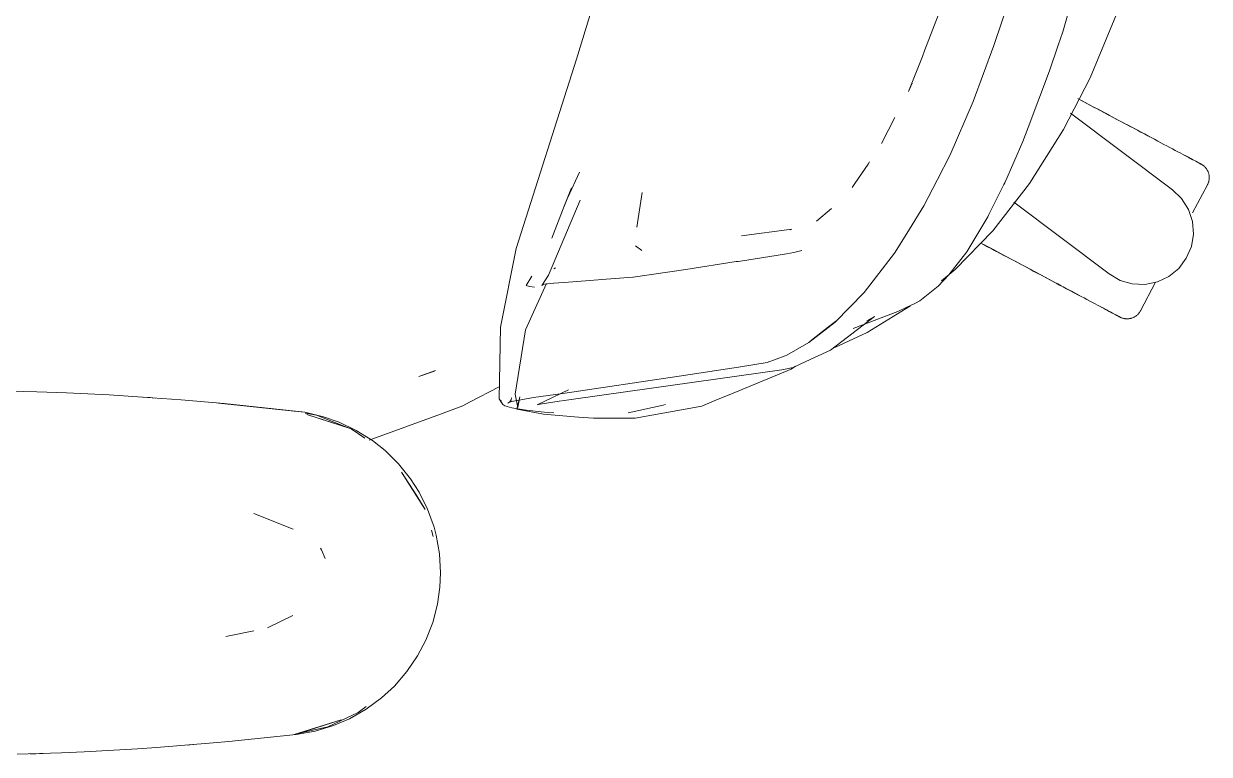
# Model space of a CAD drawing. Header units: millimetres. Extents: x 155927 to 295199, y -4084 to 97293.
# Drawn here: x 218285.8 to 218600.9, y 10098.9 to 10293 of the extents above; entities that cross this region are included whole.
import ezdxf

# ---------------------------------------------------------------- set-up
doc = ezdxf.new("R2010")
doc.units = ezdxf.units.MM
doc.header["$MEASUREMENT"] = 0
doc.layers.add('G-IMPT', color=8, linetype='CONTINUOUS', lineweight=9)
doc.layers.add('I-FURN', color=8, linetype='CONTINUOUS', lineweight=9)

msp = doc.modelspace()

# ---------------------------------------------------------------- linework, layer by layer
at = {"layer": 'G-IMPT'}
for p, q in [((218561.91, 10290.91), (218570.85, 10321.74)), ((218441.89, 10313.55), (218432.71, 10283.58)), ((218532.01, 10303.52), (218525.3, 10286.07)), ((218543.6, 10287.26), (218548.61, 10302.18)), ((218576.7, 10296.66), (218569.18, 10278.69)), ((218561.91, 10290.91), (218560.71, 10287.31)), ((218543.6, 10287.26), (218538.14, 10272.38)), ((218558.37, 10280.49), (218560.71, 10287.31)), ((218432.71, 10283.58), (218416.72, 10233.33)), ((218524.64, 10284.34), (218520.91, 10275.02)), ((218525.3, 10286.07), (218524.64, 10284.34)), ((218558.37, 10280.49), (218552.77, 10265.41)), ((218520.91, 10275.02), (218521.91, 10277.26)), ((218569.18, 10278.69), (218562.09, 10264.91)), ((218538.14, 10272.38), (218531.97, 10258.16)), ((218513.74, 10261.18), (218517.28, 10268.15)), ((218551.29, 10261.73), (218552.77, 10265.41)), ((218562.09, 10264.91), (218553.12, 10250.62)), ((218546.52, 10250.77), (218551.29, 10261.73)), ((218528.58, 10251.43), (218531.97, 10258.16)), ((218506.71, 10250.58), (218510.21, 10255.71)), ((218510.21, 10255.71), (218510.6, 10256.29)), ((218430.42, 10246.9), (218433.47, 10253.61)), ((218429.39, 10244.31), (218431.42, 10249.43)), ((218431.42, 10249.42), (218429.39, 10244.31)), ((218429.4, 10244.52), (218431.42, 10249.42)), ((218506.71, 10250.58), (218505.96, 10249.47)), ((218528.58, 10251.43), (218525.01, 10244.64)), ((218542.3, 10242.32), (218546.3, 10250.33)), ((218553.12, 10250.62), (218543.31, 10238.02)), ((218546.52, 10250.77), (218546.3, 10250.33)), ((218425.26, 10226.18), (218433.7, 10246.16)), ((218448.75, 10238.99), (218450.15, 10248.15)), ((218429.4, 10244.52), (218426.15, 10236.05)), ((218500.44, 10243.94), (218496.53, 10240.6)), ((218521.24, 10238.41), (218525.01, 10244.64)), ((218542.3, 10242.32), (218541.99, 10241.72)), ((218448.75, 10238.99), (218448.8, 10239.34)), ((218541.99, 10241.72), (218537.26, 10233.72)), ((218476.59, 10236.66), (218489.94, 10238.44)), ((218489.94, 10238.44), (218489.47, 10238.3)), ((218521.24, 10238.41), (218517.36, 10232.31)), ((218533.35, 10227.72), (218543.31, 10238.02)), ((218412.53, 10212.38), (218416.72, 10233.33)), ((218448.4, 10234.04), (218450.04, 10232.76)), ((218536.4, 10232.43), (218537.26, 10233.72)), ((218461.81, 10227.69), (218475.17, 10229.81)), ((218475.17, 10229.81), (218475.68, 10229.89)), ((218476.29, 10229.98), (218475.68, 10229.89)), ((218476.29, 10229.98), (218488.01, 10231.79)), ((218488.01, 10231.79), (218488.48, 10231.86)), ((218490.46, 10232.28), (218488.48, 10231.86)), ((218492.63, 10232.74), (218490.46, 10232.28)), ((218509.17, 10221.62), (218517.19, 10232.06)), ((218517.36, 10232.31), (218517.19, 10232.06)), ((218531.68, 10226.3), (218536.4, 10232.43)), ((218426.71, 10227.9), (218427.15, 10228.17)), ((218461.81, 10227.69), (218447.74, 10225.66)), ((218533.35, 10227.72), (218529.68, 10224.72)), ((218419.16, 10211.68), (218424.77, 10224.03)), ((218419.3, 10223.51), (218420.89, 10225.97)), ((218419.3, 10223.51), (218419.36, 10223.49)), ((218420.89, 10225.97), (218419.36, 10223.49)), ((218419.36, 10223.49), (218420.85, 10225.96)), ((218420.23, 10223.21), (218419.36, 10223.49)), ((218423.5, 10223.51), (218425.26, 10226.18)), ((218424.22, 10223.8), (218423.5, 10223.51)), ((218424.22, 10223.8), (218424.24, 10223.8)), ((218426.62, 10224.1), (218424.24, 10223.8)), ((218426.62, 10224.1), (218426.7, 10224.1)), ((218430.57, 10224.4), (218426.7, 10224.1)), ((218438.43, 10224.96), (218430.57, 10224.4)), ((218439.42, 10225.03), (218438.43, 10224.96)), ((218447.66, 10225.65), (218439.42, 10225.03)), ((218447.66, 10225.65), (218447.74, 10225.66)), ((218528.79, 10223.28), (218531.68, 10226.3)), ((218421.59, 10223.04), (218420.23, 10223.21)), ((218509.17, 10221.62), (218501.43, 10213.72)), ((218523.92, 10219.42), (218528.79, 10223.28)), ((218509.98, 10210.99), (218521.43, 10218.11)), ((218520.35, 10217.63), (218518.12, 10216.56)), ((218522.79, 10218.8), (218520.35, 10217.63)), ((218523.92, 10219.42), (218522.79, 10218.8)), ((218501.64, 10214.03), (218494.69, 10208.63)), ((218501.64, 10214.03), (218498.07, 10211.22)), ((218511.87, 10215.28), (218500.17, 10206.34)), ((218506.22, 10212.05), (218518.12, 10216.56)), ((218511.87, 10215.28), (218509.84, 10214.12)), ((218412.53, 10212.38), (218412.14, 10193.39)), ((218419.16, 10211.68), (218416.44, 10194.63)), ((218494.47, 10208.3), (218501.43, 10213.72)), ((218494.69, 10208.63), (218498.07, 10211.22)), ((218501.35, 10207.01), (218509.98, 10210.99)), ((218494.47, 10208.3), (218488.63, 10205.01)), ((218483.42, 10203.05), (218488.21, 10204.8)), ((218488.63, 10205.01), (218488.21, 10204.8)), ((218493.65, 10203.3), (218500.17, 10206.34)), ((218459.98, 10199.35), (218475.75, 10201.75)), ((218483.42, 10203.05), (218475.75, 10201.75)), ((218487.29, 10201.09), (218490.28, 10201.73)), ((218490.89, 10202.02), (218489.72, 10201.25)), ((218493.65, 10203.3), (218490.28, 10201.73)), ((218395.27, 10200.92), (218390.8, 10199.29)), ((218390.8, 10199.29), (218394.68, 10200.66)), ((218395.27, 10200.92), (218394.68, 10200.66)), ((218429.11, 10194.8), (218459.98, 10199.35)), ((218440.07, 10194.41), (218487.29, 10201.09)), ((218489.72, 10201.25), (218473.27, 10194.45)), ((218277.04, 10195.54), (218289.35, 10195.25)), ((218297.23, 10194.95), (218289.35, 10195.25)), ((218412.21, 10196.58), (218404.3, 10192.44)), ((218422.23, 10191.78), (218430.63, 10195.77)), ((218297.23, 10194.95), (218308.54, 10194.41)), ((218317.41, 10193.85), (218308.54, 10194.41)), ((218317.41, 10193.85), (218327.69, 10193.12)), ((218319.45, 10193.72), (218317.55, 10193.81)), ((218319.45, 10193.72), (218320.87, 10193.58)), ((218339.09, 10192.14), (218327.69, 10193.12)), ((218360.53, 10189.79), (218337.57, 10192.24)), ((218337.57, 10192.24), (218357.71, 10190.12)), ((218360.53, 10189.79), (218339.09, 10192.14)), ((218404.3, 10192.44), (218402.54, 10191.52)), ((218412.14, 10193.39), (218412.75, 10192.36)), ((218412.62, 10192.98), (218412.75, 10192.36)), ((218412.62, 10192.98), (218412.73, 10192.43)), ((218412.75, 10192.36), (218412.73, 10192.43)), ((218413.12, 10191.86), (218412.75, 10192.36)), ((218413.66, 10191.54), (218413.12, 10191.86)), ((218415.61, 10192.75), (218414.51, 10192.19)), ((218415.01, 10192.58), (218414.51, 10192.19)), ((218414.99, 10192.58), (218421.26, 10193.69)), ((218415.61, 10192.75), (218414.99, 10192.58)), ((218415.01, 10192.58), (218415.33, 10193.12)), ((218415.41, 10193.62), (218415.33, 10193.12)), ((218417.13, 10191.05), (218416.44, 10194.63)), ((218417.62, 10193.92), (218416.89, 10190.64)), ((218417.62, 10193.92), (218417.13, 10191.05)), ((218421.26, 10193.69), (218429.11, 10194.8)), ((218422.23, 10191.78), (218423.09, 10191.92)), ((218428.11, 10192.76), (218423.09, 10191.92)), ((218428.11, 10192.76), (218429.41, 10192.97)), ((218440.07, 10194.41), (218429.41, 10192.97)), ((218466.05, 10191.46), (218469.91, 10193.06)), ((218473.27, 10194.45), (218469.91, 10193.06)), ((218360.53, 10189.79), (218357.71, 10190.12)), ((218360.53, 10189.79), (218365.49, 10188.63)), ((218360.6, 10189.57), (218363.66, 10188.99)), ((218372.88, 10185.39), (218361.03, 10189.2)), ((218370.17, 10186.29), (218361.03, 10189.2)), ((218363.66, 10188.99), (218371.84, 10185.79)), ((218377.63, 10182.38), (218396.57, 10189.33)), ((218396.57, 10189.33), (218402.54, 10191.52)), ((218413.66, 10191.54), (218415.52, 10190.99)), ((218418.8, 10190.46), (218415.52, 10190.99)), ((218419.21, 10190.2), (218416.89, 10190.64)), ((218418.8, 10190.46), (218419.42, 10190.38)), ((218423.46, 10189.39), (218419.21, 10190.2)), ((218419.42, 10190.38), (218424.1, 10189.86)), ((218423.93, 10189.34), (218423.46, 10189.39)), ((218423.93, 10189.34), (218433.26, 10188.54)), ((218424.1, 10189.86), (218426.69, 10189.65)), ((218446.49, 10189.64), (218455.79, 10191.68)), ((218448.35, 10188.23), (218466.05, 10191.46)), ((218455.79, 10191.68), (218456.37, 10191.83)), ((218369.62, 10187.18), (218365.49, 10188.63)), ((218374.2, 10184.99), (218369.62, 10187.18)), ((218372.88, 10185.39), (218370.17, 10186.29)), ((218372.17, 10185.66), (218372.88, 10185.39)), ((218433.26, 10188.54), (218437.21, 10188.2)), ((218441.38, 10188.2), (218437.21, 10188.2)), ((218448.35, 10188.23), (218441.38, 10188.2)), ((218372.88, 10185.39), (218376.46, 10182.96)), ((218374.2, 10184.99), (218378.53, 10182.26)), ((218381.84, 10179.64), (218378.53, 10182.26)), ((218385.44, 10176.09), (218381.84, 10179.64)), ((218385.44, 10176.09), (218388.63, 10172.12)), ((218392.49, 10163.96), (218386.17, 10173.91)), ((218390.33, 10167.64), (218386.17, 10173.91)), ((218390.9, 10168.57), (218388.63, 10172.12)), ((218392.49, 10163.96), (218390.33, 10167.64)), ((218393.14, 10164.06), (218390.9, 10168.57)), ((218393.14, 10164.06), (218394.85, 10159.29)), ((218347.01, 10162.89), (218357.43, 10158.74)), ((218394.15, 10158.51), (218394.67, 10156.82)), ((218395.41, 10157.16), (218394.85, 10159.29)), ((218396.29, 10152.21), (218395.41, 10157.16)), ((218364.96, 10153.22), (218364.66, 10153.67)), ((218365.97, 10150.99), (218364.96, 10153.22)), ((218396.59, 10147.17), (218396.29, 10152.21)), ((218396.59, 10147.17), (218396.42, 10143.32)), ((218395.77, 10138.81), (218396.42, 10143.32)), ((218395.77, 10138.81), (218394.51, 10133.94)), ((218357.34, 10135.79), (218350.56, 10132.52)), ((218392.67, 10129.23), (218394.51, 10133.94)), ((218339.51, 10130.19), (218346.94, 10131.76)), ((218390.48, 10125.07), (218392.67, 10129.23)), ((218390.48, 10125.07), (218387.65, 10120.9)), ((218387.65, 10120.9), (218384.33, 10117.06)), ((218380.89, 10113.9), (218384.33, 10117.06)), ((218380.89, 10113.9), (218376.81, 10110.9)), ((218366.68, 10106.26), (218374.74, 10110)), ((218372.37, 10108.39), (218376.81, 10110.9)), ((218376.85, 10111.59), (218374.74, 10110)), ((218357.71, 10104.22), (218370.17, 10108.05)), ((218370.17, 10108.05), (218361.03, 10105.13)), ((218372.37, 10108.39), (218368.13, 10106.58)), ((218340.3, 10102.31), (218358.22, 10104.22)), ((218357.71, 10104.22), (218361.03, 10105.13)), ((218358.22, 10104.22), (218363.27, 10105.11)), ((218366.68, 10106.26), (218358.28, 10104.35)), ((218368.13, 10106.58), (218363.27, 10105.11)), ((218321.11, 10100.72), (218316.02, 10100.39)), ((218321.11, 10100.72), (218336.17, 10101.97)), ((218329.29, 10101.37), (218330.97, 10101.54)), ((218336.17, 10101.97), (218340.3, 10102.31)), ((218295.86, 10099.33), (218284.1, 10098.94)), ((218289.04, 10099.08), (218287.54, 10099.06)), ((218290.97, 10099.19), (218289.04, 10099.08)), ((218295.86, 10099.33), (218301.88, 10099.58)), ((218316.02, 10100.39), (218301.88, 10099.58))]:
    msp.add_line(p, q, dxfattribs=at)
at = {"layer": 'I-FURN'}
for p, q in [((218566.91, 10272.63), (218565.95, 10273.14)), ((218566.39, 10272.9), (218567.36, 10272.39)), ((218567.88, 10272.11), (218566.91, 10272.63)), ((218567.36, 10272.39), (218568.34, 10271.87)), ((218568.87, 10271.59), (218567.88, 10272.11)), ((218568.34, 10271.87), (218569.32, 10271.34)), ((218569.86, 10271.06), (218568.87, 10271.59)), ((218569.32, 10271.34), (218570.32, 10270.81)), ((218570.86, 10270.53), (218569.86, 10271.06)), ((218570.32, 10270.81), (218571.32, 10270.28)), ((218564.02, 10269.28), (218591.08, 10248.89)), ((218571.86, 10270), (218570.86, 10270.53)), ((218571.32, 10270.28), (218572.32, 10269.75)), ((218572.86, 10269.46), (218571.86, 10270)), ((218572.32, 10269.75), (218573.32, 10269.22)), ((218573.87, 10268.93), (218572.86, 10269.46)), ((218573.32, 10269.22), (218574.33, 10268.68)), ((218574.87, 10268.39), (218573.87, 10268.93)), ((218574.33, 10268.68), (218575.33, 10268.15)), ((218575.87, 10267.86), (218574.87, 10268.39)), ((218575.33, 10268.15), (218576.33, 10267.61)), ((218576.87, 10267.33), (218575.87, 10267.86)), ((218576.33, 10267.61), (218577.33, 10267.08)), ((218577.87, 10266.8), (218576.87, 10267.33)), ((218577.33, 10267.08), (218578.32, 10266.56)), ((218578.85, 10266.27), (218577.87, 10266.8)), ((218578.32, 10266.56), (218579.31, 10266.03)), ((218579.83, 10265.75), (218578.85, 10266.27)), ((218579.31, 10266.03), (218580.28, 10265.52)), ((218580.8, 10265.24), (218579.83, 10265.75)), ((218580.28, 10265.52), (218581.24, 10265)), ((218581.76, 10264.73), (218580.8, 10265.24)), ((218581.24, 10265), (218582.2, 10264.5)), ((218582.7, 10264.23), (218581.76, 10264.73)), ((218582.2, 10264.5), (218583.13, 10264)), ((218583.63, 10263.73), (218582.7, 10264.23)), ((218583.13, 10264), (218584.06, 10263.51)), ((218584.55, 10263.25), (218583.63, 10263.73)), ((218584.06, 10263.51), (218584.96, 10263.03)), ((218585.44, 10262.77), (218584.55, 10263.25)), ((218586.32, 10262.31), (218585.44, 10262.77)), ((218587.18, 10261.85), (218586.32, 10262.31)), ((218588.01, 10261.41), (218587.18, 10261.85)), ((218588.82, 10260.97), (218588.01, 10261.41)), ((218589.61, 10260.56), (218588.82, 10260.97)), ((218590.37, 10260.15), (218589.61, 10260.56)), ((218591.11, 10259.76), (218590.37, 10260.15)), ((218591.82, 10259.38), (218591.11, 10259.76)), ((218592.49, 10259.02), (218591.82, 10259.38)), ((218593.14, 10258.68), (218592.49, 10259.02)), ((218593.76, 10258.35), (218593.14, 10258.68)), ((218594.34, 10258.04), (218593.76, 10258.35)), ((218594.03, 10258.21), (218594.6, 10257.9)), ((218594.89, 10257.75), (218594.34, 10258.04)), ((218594.6, 10257.9), (218595.13, 10257.62)), ((218595.41, 10257.47), (218594.89, 10257.75)), ((218595.13, 10257.62), (218595.64, 10257.35)), ((218595.89, 10257.22), (218595.41, 10257.47)), ((218595.64, 10257.35), (218596.1, 10257.1)), ((218596.34, 10256.98), (218595.89, 10257.22)), ((218596.1, 10257.1), (218596.53, 10256.88)), ((218596.75, 10256.76), (218596.34, 10256.98)), ((218596.53, 10256.88), (218596.92, 10256.67)), ((218597.12, 10256.56), (218596.75, 10256.76)), ((218596.92, 10256.67), (218597.28, 10256.48)), ((218597.46, 10256.38), (218597.12, 10256.56)), ((218597.28, 10256.48), (218597.6, 10256.31)), ((218597.75, 10256.23), (218597.46, 10256.38)), ((218597.6, 10256.31), (218597.88, 10256.16)), ((218598.01, 10256.09), (218597.75, 10256.23)), ((218597.88, 10256.16), (218598.12, 10256.03)), ((218598.23, 10255.97), (218598.01, 10256.09)), ((218598.12, 10256.03), (218598.32, 10255.93)), ((218598.41, 10255.88), (218598.23, 10255.97)), ((218598.32, 10255.93), (218598.48, 10255.84)), ((218598.55, 10255.8), (218598.41, 10255.88)), ((218598.48, 10255.84), (218598.6, 10255.77)), ((218598.65, 10255.75), (218598.55, 10255.8)), ((218598.6, 10255.77), (218598.68, 10255.73)), ((218598.71, 10255.72), (218598.65, 10255.75)), ((218598.68, 10255.73), (218598.73, 10255.71)), ((218598.73, 10255.71), (218598.71, 10255.72)), ((218598.73, 10255.71), (218598.87, 10255.63)), ((218598.73, 10255.71), (218598.73, 10255.71)), ((218598.87, 10255.63), (218599.01, 10255.54)), ((218599.01, 10255.54), (218599.14, 10255.45)), ((218599.14, 10255.45), (218599.27, 10255.36)), ((218599.27, 10255.36), (218599.4, 10255.26)), ((218599.4, 10255.26), (218599.52, 10255.15)), ((218599.52, 10255.15), (218599.64, 10255.04)), ((218599.64, 10255.04), (218599.76, 10254.93)), ((218599.76, 10254.93), (218599.86, 10254.81)), ((218599.86, 10254.81), (218599.97, 10254.69)), ((218599.97, 10254.69), (218600.07, 10254.56)), ((218600.07, 10254.56), (218600.16, 10254.43)), ((218600.16, 10254.43), (218600.25, 10254.3)), ((218600.25, 10254.3), (218600.33, 10254.16)), ((218600.33, 10254.16), (218600.41, 10254.02)), ((218600.41, 10254.02), (218600.48, 10253.87)), ((218600.48, 10253.87), (218600.55, 10253.72)), ((218600.55, 10253.72), (218600.61, 10253.57)), ((218600.61, 10253.57), (218600.66, 10253.42)), ((218600.66, 10253.42), (218600.71, 10253.27)), ((218600.71, 10253.27), (218600.75, 10253.11)), ((218600.75, 10253.11), (218600.79, 10252.96)), ((218600.79, 10252.96), (218600.82, 10252.8)), ((218600.82, 10252.8), (218600.84, 10252.64)), ((218600.84, 10252.64), (218600.86, 10252.48)), ((218600.86, 10251.83), (218600.84, 10251.67)), ((218600.86, 10252.48), (218600.87, 10252.32)), ((218600.87, 10251.99), (218600.86, 10251.83)), ((218600.87, 10252.32), (218600.87, 10252.16)), ((218600.87, 10252.16), (218600.87, 10251.99)), ((218591.08, 10248.89), (218593.51, 10246.55)), ((218596.42, 10242.78), (218600.4, 10250.26)), ((218600.42, 10250.29), (218600.4, 10250.26)), ((218600.49, 10250.44), (218600.42, 10250.29)), ((218600.56, 10250.59), (218600.49, 10250.44)), ((218600.61, 10250.74), (218600.56, 10250.59)), ((218600.67, 10250.89), (218600.61, 10250.74)), ((218600.72, 10251.04), (218600.67, 10250.89)), ((218600.76, 10251.2), (218600.72, 10251.04)), ((218600.79, 10251.35), (218600.76, 10251.2)), ((218600.82, 10251.51), (218600.79, 10251.35)), ((218600.84, 10251.67), (218600.82, 10251.51)), ((218574.24, 10226.54), (218548.93, 10245.61)), ((218593.51, 10246.55), (218595.31, 10243.69)), ((218595.31, 10243.69), (218596.38, 10240.49)), ((218596.38, 10240.49), (218596.64, 10237.13)), ((218596.64, 10237.13), (218596.1, 10233.8)), ((218540.15, 10234.76), (218541.05, 10234.28)), ((218541.54, 10234.02), (218540.63, 10234.5)), ((218541.05, 10234.28), (218541.96, 10233.79)), ((218542.46, 10233.53), (218541.54, 10234.02)), ((218541.96, 10233.79), (218542.89, 10233.3)), ((218543.4, 10233.03), (218542.46, 10233.53)), ((218542.89, 10233.3), (218543.83, 10232.8)), ((218544.35, 10232.52), (218543.4, 10233.03)), ((218543.83, 10232.8), (218544.79, 10232.29)), ((218596.1, 10233.8), (218594.77, 10230.7)), ((218545.31, 10232.01), (218544.35, 10232.52)), ((218544.79, 10232.29), (218545.76, 10231.77)), ((218546.29, 10231.49), (218545.31, 10232.01)), ((218545.76, 10231.77), (218546.74, 10231.25)), ((218547.27, 10230.97), (218546.29, 10231.49)), ((218546.74, 10231.25), (218547.73, 10230.73)), ((218548.26, 10230.44), (218547.27, 10230.97)), ((218547.73, 10230.73), (218548.72, 10230.2)), ((218549.26, 10229.91), (218548.26, 10230.44)), ((218548.72, 10230.2), (218549.72, 10229.67)), ((218550.26, 10229.38), (218549.26, 10229.91)), ((218549.72, 10229.67), (218550.72, 10229.13)), ((218594.77, 10230.7), (218592.74, 10228)), ((218551.27, 10228.85), (218550.26, 10229.38)), ((218550.72, 10229.13), (218551.73, 10228.6)), ((218552.27, 10228.31), (218551.27, 10228.85)), ((218551.73, 10228.6), (218552.73, 10228.07)), ((218553.28, 10227.78), (218552.27, 10228.31)), ((218552.73, 10228.07), (218553.74, 10227.53)), ((218554.28, 10227.24), (218553.28, 10227.78)), ((218553.74, 10227.53), (218554.74, 10227)), ((218555.28, 10226.71), (218554.28, 10227.24)), ((218554.74, 10227), (218555.74, 10226.47)), ((218556.27, 10226.18), (218555.28, 10226.71)), ((218577.16, 10224.84), (218574.24, 10226.54)), ((218592.74, 10228), (218590.13, 10225.87)), ((218555.74, 10226.47), (218556.73, 10225.94)), ((218557.26, 10225.66), (218556.27, 10226.18)), ((218556.73, 10225.94), (218557.71, 10225.42)), ((218558.24, 10225.14), (218557.26, 10225.66)), ((218557.71, 10225.42), (218558.68, 10224.9)), ((218559.21, 10224.62), (218558.24, 10225.14)), ((218558.68, 10224.9), (218559.65, 10224.39)), ((218560.16, 10224.11), (218559.21, 10224.62)), ((218559.65, 10224.39), (218560.6, 10223.88)), ((218561.11, 10223.61), (218560.16, 10224.11)), ((218560.6, 10223.88), (218561.54, 10223.38)), ((218562.04, 10223.12), (218561.11, 10223.61)), ((218561.54, 10223.38), (218562.46, 10222.89)), ((218580.4, 10223.9), (218577.16, 10224.84)), ((218583.77, 10223.76), (218580.4, 10223.9)), ((218582.59, 10216.76), (218586.62, 10224.34)), ((218587.08, 10224.43), (218583.77, 10223.76)), ((218590.13, 10225.87), (218587.08, 10224.43)), ((218562.95, 10222.63), (218562.04, 10223.12)), ((218562.46, 10222.89), (218563.37, 10222.41)), ((218563.85, 10222.16), (218562.95, 10222.63)), ((218563.37, 10222.41), (218564.25, 10221.94)), ((218564.72, 10221.69), (218563.85, 10222.16)), ((218564.25, 10221.94), (218565.12, 10221.48)), ((218565.58, 10221.23), (218564.72, 10221.69)), ((218565.12, 10221.48), (218565.97, 10221.03)), ((218566.42, 10220.79), (218565.58, 10221.23)), ((218565.97, 10221.03), (218566.79, 10220.59)), ((218566.79, 10220.59), (218567.59, 10220.16)), ((218567.59, 10220.16), (218568.37, 10219.75)), ((218568.37, 10219.75), (218569.12, 10219.35)), ((218569.12, 10219.35), (218569.84, 10218.97)), ((218569.84, 10218.97), (218570.54, 10218.6)), ((218570.54, 10218.6), (218571.2, 10218.25)), ((218571.2, 10218.25), (218571.83, 10217.91)), ((218571.83, 10217.91), (218572.43, 10217.59)), ((218572.75, 10217.42), (218572.16, 10217.74)), ((218572.43, 10217.59), (218573, 10217.29)), ((218573.3, 10217.13), (218572.75, 10217.42)), ((218573, 10217.29), (218573.54, 10217)), ((218573.81, 10216.86), (218573.3, 10217.13)), ((218573.54, 10217), (218574.04, 10216.74)), ((218574.3, 10216.6), (218573.81, 10216.86)), ((218574.04, 10216.74), (218574.51, 10216.49)), ((218574.74, 10216.36), (218574.3, 10216.6)), ((218574.51, 10216.49), (218574.94, 10216.26)), ((218575.15, 10216.15), (218574.74, 10216.36)), ((218574.94, 10216.26), (218575.33, 10216.05)), ((218575.53, 10215.95), (218575.15, 10216.15)), ((218575.33, 10216.05), (218575.68, 10215.86)), ((218575.86, 10215.77), (218575.53, 10215.95)), ((218575.68, 10215.86), (218576, 10215.69)), ((218576.16, 10215.61), (218575.86, 10215.77)), ((218576, 10215.69), (218576.28, 10215.54)), ((218576.42, 10215.47), (218576.16, 10215.61)), ((218576.28, 10215.54), (218576.52, 10215.42)), ((218576.64, 10215.36), (218576.42, 10215.47)), ((218576.52, 10215.42), (218576.72, 10215.31)), ((218576.82, 10215.26), (218576.64, 10215.36)), ((218576.72, 10215.31), (218576.88, 10215.22)), ((218576.96, 10215.19), (218576.82, 10215.26)), ((218576.88, 10215.22), (218577.01, 10215.16)), ((218577.06, 10215.13), (218576.96, 10215.19)), ((218577.01, 10215.16), (218577.09, 10215.12)), ((218577.12, 10215.1), (218577.06, 10215.13)), ((218577.09, 10215.12), (218577.13, 10215.09)), ((218577.14, 10215.09), (218577.12, 10215.1)), ((218577.13, 10215.09), (218577.14, 10215.09)), ((218577.17, 10215.07), (218577.14, 10215.09)), ((218577.32, 10215), (218577.17, 10215.07)), ((218577.47, 10214.93), (218577.32, 10215)), ((218577.62, 10214.87), (218577.47, 10214.93)), ((218577.77, 10214.82), (218577.62, 10214.87)), ((218577.92, 10214.77), (218577.77, 10214.82)), ((218578.08, 10214.73), (218577.92, 10214.77)), ((218578.24, 10214.7), (218578.08, 10214.73)), ((218578.39, 10214.67), (218578.24, 10214.7)), ((218578.55, 10214.65), (218578.39, 10214.67)), ((218578.71, 10214.63), (218578.55, 10214.65)), ((218578.88, 10214.62), (218578.71, 10214.63)), ((218579.04, 10214.62), (218578.88, 10214.62)), ((218579.2, 10214.62), (218579.04, 10214.62)), ((218579.36, 10214.63), (218579.2, 10214.62)), ((218579.52, 10214.65), (218579.36, 10214.63)), ((218579.68, 10214.67), (218579.52, 10214.65)), ((218579.84, 10214.7), (218579.68, 10214.67)), ((218579.99, 10214.74), (218579.84, 10214.7)), ((218580.15, 10214.78), (218579.99, 10214.74)), ((218580.3, 10214.83), (218580.15, 10214.78)), ((218580.46, 10214.88), (218580.3, 10214.83)), ((218580.61, 10214.94), (218580.46, 10214.88)), ((218580.75, 10215.01), (218580.61, 10214.94)), ((218580.9, 10215.08), (218580.75, 10215.01)), ((218581.04, 10215.16), (218580.9, 10215.08)), ((218581.18, 10215.24), (218581.04, 10215.16)), ((218581.31, 10215.33), (218581.18, 10215.24)), ((218581.44, 10215.42), (218581.31, 10215.33)), ((218581.57, 10215.52), (218581.44, 10215.42)), ((218581.69, 10215.62), (218581.57, 10215.52)), ((218581.81, 10215.73), (218581.69, 10215.62)), ((218581.93, 10215.85), (218581.81, 10215.73)), ((218582.04, 10215.96), (218581.93, 10215.85)), ((218582.14, 10216.09), (218582.04, 10215.96)), ((218582.24, 10216.21), (218582.14, 10216.09)), ((218582.33, 10216.34), (218582.24, 10216.21)), ((218582.42, 10216.48), (218582.33, 10216.34)), ((218582.51, 10216.62), (218582.42, 10216.48)), ((218582.59, 10216.76), (218582.51, 10216.62))]:
    msp.add_line(p, q, dxfattribs=at)

doc.saveas('drawing.dxf')
